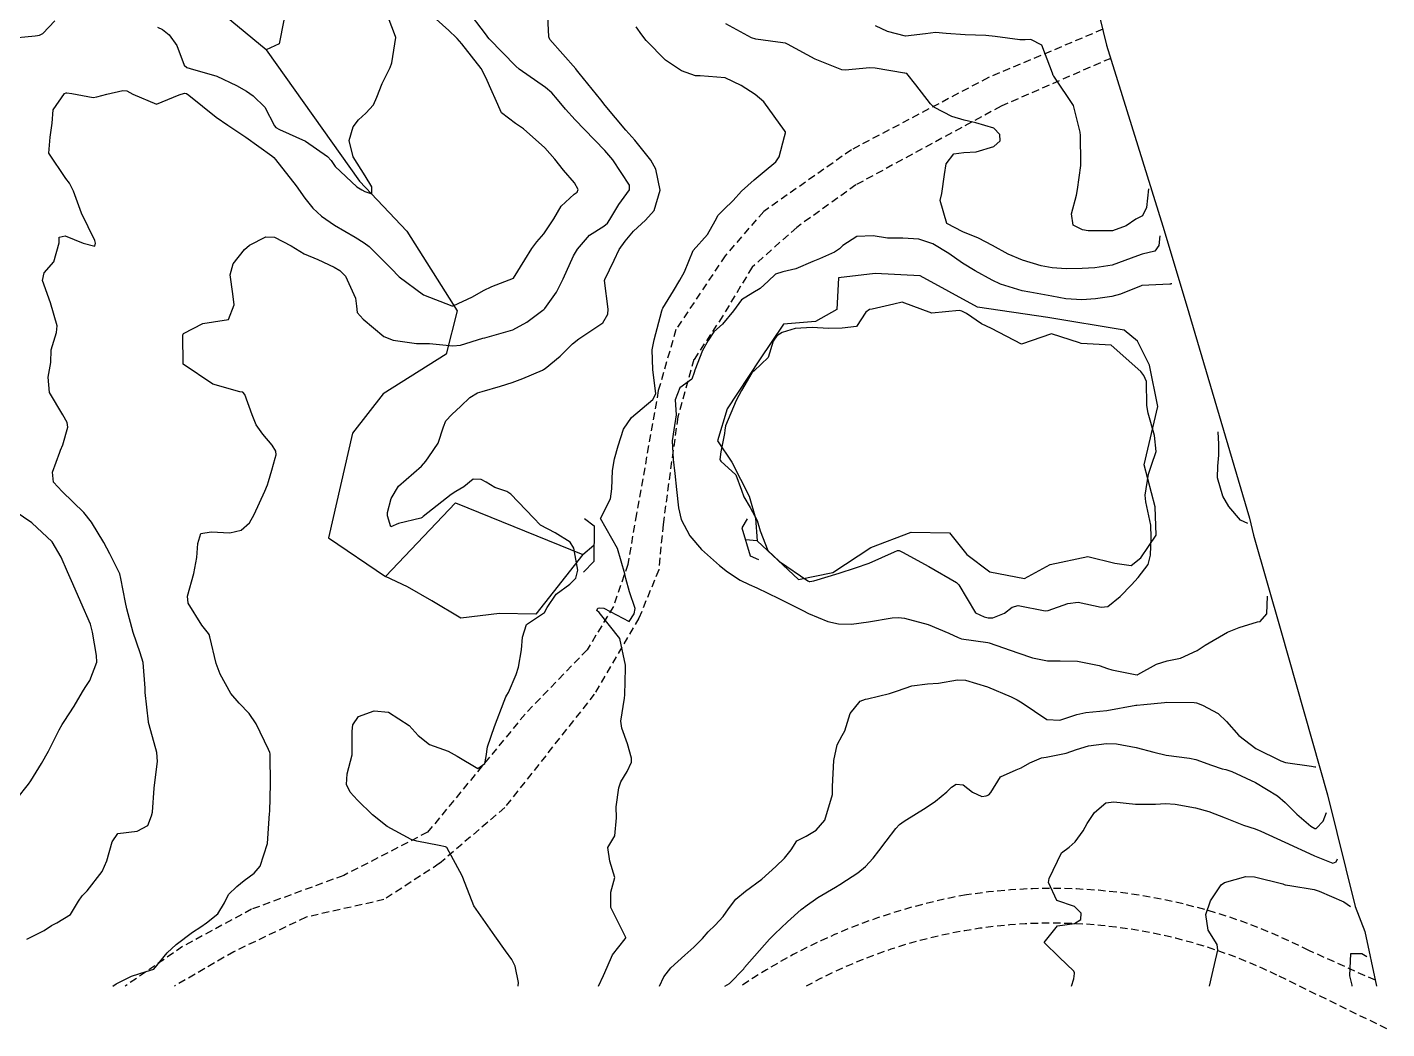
# Model space of a CAD drawing. Header units: metres. Extents: x 292545 to 299085, y 7450245 to 7463078.
# Drawn here: x 298993.9 to 299084.8, y 7450247.1 to 7450314.1 of the extents above; entities that cross this region are included whole.
import ezdxf

# ---------------------------------------------------------------- set-up
doc = ezdxf.new("R2010")
doc.units = ezdxf.units.M
doc.linetypes.add('DASHED', pattern=[0.75, 0.5, -0.25])
for name, color, linetype in [('Area', 45, 'Continuous'), ('Curvas de Nivel 1m', 11, 'Continuous'), ('Curvas de Nivel 5m', 15, 'Continuous'), ('Hidrografia', 140, 'Continuous'), ('Pontes e viadutos', 190, 'Continuous'), ('Vias Secundárias', 230, 'DASHED')]:
    doc.layers.add(name, color=color, linetype=linetype)

msp = doc.modelspace()

# ---------------------------------------------------------------- linework, layer by layer
at = {"layer": 'Area'}
msp.add_polyline3d([(299036.567, 7450419.268, 730.748), (299039.445, 7450407.695, 730.788), (299039.943, 7450406.211, 731.148), (299043.978, 7450391.027, 736.158), (299044.453, 7450389.761, 732.698), (299045.097, 7450387.576, 732.578), (299046.2, 7450384.68, 732.279), (299047.006, 7450382.479, 732.478), (299049.54, 7450373.198, 732.718), (299053.51, 7450358.777, 732.828), (299055.057, 7450354.117, 734.268), (299057.736, 7450344.031, 732.308), (299058.761, 7450341.007, 731.888), (299062.996, 7450325.532, 730.748), (299066.069, 7450312.888, 732.868), (299069.83, 7450300.792, 731.198), (299071.379, 7450295.603, 730.738), (299075.614, 7450281.262, 727.198), (299075.894, 7450280.124, 725.378), (299077.711, 7450273.735, 731.828), (299080.826, 7450262.752, 740.688), (299082.688, 7450255.283, 739.628), (299083.339, 7450253.619, 729.818), (299084.118, 7450249.95, 730)], dxfattribs=at)
at = {"layer": 'Curvas de Nivel 1m', "flags": 128}
for points, elevation in [([(298993.887, 7450253.107), (298995.055, 7450253.673), (298995.545, 7450254.018), (298995.901, 7450254.196), (298996.812, 7450254.748), (298997.339, 7450255.646), (298997.583, 7450255.986), (298997.93, 7450256.319), (298998.93, 7450257.625), (298999.235, 7450258.34), (298999.591, 7450259.616), (298999.979, 7450260.17), (299001.268, 7450260.31), (299001.984, 7450260.702), (299002.233, 7450261.346), (299002.286, 7450261.587), (299002.402, 7450263.193), (299002.44, 7450263.586), (299002.63, 7450264.988), (299002.593, 7450265.584), (299002.061, 7450267.431), (299002.028, 7450267.59), (299002.018, 7450267.636), (299001.8, 7450269.593), (299001.797, 7450269.892), (299001.66, 7450271.595), (299001.472, 7450272.244), (299000.991, 7450273.601), (299000.578, 7450275.185), (299000.489, 7450275.607), (299000.179, 7450277.217), (299000.104, 7450277.533), (299000.075, 7450277.612), (298999.438, 7450278.864), (298999.034, 7450279.628), (298998.223, 7450280.981), (298997.702, 7450281.645), (298996.247, 7450283.038), (298995.68, 7450283.666), (298995.602, 7450284.328), (298996.099, 7450285.662), (298996.151, 7450285.794), (298996.288, 7450286.155), (298996.624, 7450287.332), (298996.58, 7450287.657), (298996.308, 7450288.167), (298995.409, 7450289.669), (298995.326, 7450290.682), (298995.505, 7450291.668), (298995.52, 7450292.509), (298995.882, 7450293.665), (298995.923, 7450294.121), (298995.483, 7450295.669), (298994.944, 7450297.148), (298995.052, 7450297.674), (298995.691, 7450298.406), (298996.059, 7450299.664), (298996.064, 7450300.048), (298996.45, 7450300.131), (298997.667, 7450299.648), (298998.441, 7450299.44), (298998.476, 7450299.64), (298998.446, 7450299.826), (298997.541, 7450301.649), (298997.017, 7450303.126), (298996.753, 7450303.657), (298996.496, 7450303.979), (298995.369, 7450305.671), (298995.46, 7450306.739), (298995.58, 7450307.67), (298995.645, 7450308.576), (298996.42, 7450309.661), (298996.525, 7450309.699), (298996.564, 7450309.704), (298996.896, 7450309.655), (298998.324, 7450309.397), (298998.561, 7450309.441), (298999.244, 7450309.623), (299000.31, 7450309.869), (299000.566, 7450309.831), (299000.978, 7450309.606), (299002.557, 7450308.958), (299004.076, 7450309.567), (299004.441, 7450309.686), (299004.564, 7450309.651), (299004.731, 7450309.558), (299006.548, 7450308.087), (299007.322, 7450307.532), (299008.531, 7450306.743), (299010.268, 7450305.494), (299010.399, 7450305.379), (299010.51, 7450305.245), (299011.892, 7450303.476), (299012.485, 7450302.65), (299013, 7450301.984), (299013.582, 7450301.459), (299014.464, 7450300.862), (299015.831, 7450300.051), (299016.447, 7450299.679), (299016.777, 7450299.417), (299018.427, 7450297.774), (299018.603, 7450297.575), (299018.772, 7450297.395), (299020.405, 7450296.202), (299022.291, 7450295.455), (299022.395, 7450295.459), (299023.673, 7450296.068), (299024.41, 7450296.487), (299024.985, 7450296.751), (299026.423, 7450297.3), (299027.183, 7450298.545), (299027.657, 7450299.288), (299027.989, 7450299.745), (299028.453, 7450300.265), (299029.11, 7450301.27), (299029.606, 7450302.133), (299030.488, 7450302.931), (299030.668, 7450303.07), (299030.737, 7450303.248), (299030.497, 7450303.692), (299029.77, 7450304.526), (299029.192, 7450305.27), (299028.524, 7450306.031), (299027.097, 7450307.294), (299026.546, 7450307.646), (299025.61, 7450308.371), (299025.201, 7450309.32), (299025.007, 7450309.763), (299024.577, 7450310.723), (299024.262, 7450311.333), (299022.968, 7450312.986), (299022.656, 7450313.35), (299022.613, 7450313.395), (299022.105, 7450313.868), (299020.631, 7450315.196)], 722), ([(298999.651, 7450249.95), (298999.858, 7450250.102), (299000.878, 7450250.62), (299001.866, 7450250.932), (299002.372, 7450251.081), (299002.791, 7450251.581), (299003.263, 7450252.192), (299003.885, 7450252.739), (299004.974, 7450253.554), (299005.518, 7450253.926), (299005.903, 7450254.184), (299006.654, 7450254.79), (299007.101, 7450255.528), (299007.371, 7450256.083), (299007.934, 7450256.626), (299008.426, 7450257.027), (299009.085, 7450257.509), (299009.479, 7450257.975), (299009.973, 7450259.5), (299010.123, 7450261.498), (299010.132, 7450261.636), (299010.185, 7450263.497), (299010.164, 7450265.375), (299010.151, 7450265.498), (299010.126, 7450265.581), (299010.046, 7450265.772), (299009.216, 7450267.508), (299008.748, 7450268.188), (299008.076, 7450268.874), (299007.528, 7450269.526), (299006.812, 7450270.823), (299006.551, 7450271.536), (299006.131, 7450273.319), (299006.078, 7450273.486), (299006.045, 7450273.541), (299005.587, 7450274.103), (299004.678, 7450275.562), (299004.64, 7450276.036), (299005.057, 7450277.557), (299005.265, 7450278.625), (299005.312, 7450279.553), (299005.528, 7450280.235), (299006.215, 7450280.335), (299007.458, 7450280.284), (299008.217, 7450280.446), (299008.787, 7450280.949), (299009.099, 7450281.507), (299009.812, 7450283.06), (299009.98, 7450283.494), (299010.043, 7450283.706), (299010.268, 7450284.475), (299010.5, 7450285.268), (299010.551, 7450285.487), (299010.542, 7450285.744), (299010.289, 7450286.135), (299009.665, 7450286.867), (299009.221, 7450287.506), (299008.964, 7450288.164), (299008.459, 7450289.518), (299008.325, 7450289.681), (299008.133, 7450289.715), (299006.333, 7450290.224), (299004.353, 7450291.56), (299004.314, 7450293.503), (299004.335, 7450293.561), (299004.373, 7450293.609), (299005.657, 7450294.27), (299006.381, 7450294.381), (299007.364, 7450294.55), (299007.757, 7450295.526), (299007.663, 7450296.268), (299007.49, 7450297.529), (299007.689, 7450298.269), (299008.44, 7450299.236), (299008.785, 7450299.515), (299009.876, 7450300.074), (299010.451, 7450300.057), (299011.563, 7450299.479), (299012.438, 7450298.946), (299013.333, 7450298.562), (299014.429, 7450298.052), (299014.807, 7450297.825), (299015.204, 7450297.438), (299015.862, 7450295.967), (299015.928, 7450295.427), (299015.972, 7450295.009), (299016.384, 7450294.562), (299017.763, 7450293.406), (299018.371, 7450293.159), (299019.933, 7450292.941), (299020.369, 7450292.94), (299020.797, 7450292.937), (299022.367, 7450292.794), (299022.891, 7450292.822), (299024.372, 7450293.288), (299024.51, 7450293.328), (299026.378, 7450293.858), (299027.317, 7450294.357), (299028.392, 7450295.171), (299028.453, 7450295.219), (299028.52, 7450295.279), (299029.307, 7450296.373), (299029.738, 7450297.267), (299030.438, 7450298.797), (299030.696, 7450299.247), (299031.509, 7450300.183), (299032.459, 7450300.798), (299032.7, 7450300.988), (299032.857, 7450301.226), (299033.457, 7450302.241), (299034.18, 7450303.213), (299034.187, 7450303.523), (299033.055, 7450305.225), (299032.522, 7450305.842), (299031.159, 7450307.244), (299030.549, 7450307.894), (299029.905, 7450308.609), (299029.364, 7450309.268), (299028.992, 7450309.698), (299028.571, 7450310.066), (299026.806, 7450311.298), (299026.586, 7450311.482), (299024.805, 7450313.327), (299024.715, 7450313.43), (299024.615, 7450313.556), (299023.252, 7450315.344)], 723), ([(299002.618, 7450314.107), (299002.969, 7450313.938), (299003.413, 7450313.578), (299003.914, 7450312.878), (299004.405, 7450311.563), (299004.591, 7450311.409), (299004.814, 7450311.333), (299006.582, 7450310.826), (299007.913, 7450310.186), (299008.567, 7450309.807), (299009.02, 7450309.513), (299009.806, 7450308.752), (299010.45, 7450307.491), (299010.541, 7450307.38), (299010.784, 7450307.243), (299012.528, 7450306.466), (299014.001, 7450305.448), (299014.239, 7450305.173), (299014.506, 7450304.783), (299015.945, 7450303.425), (299016.285, 7450303.218), (299016.49, 7450303.103), (299016.958, 7450302.946), (299016.96, 7450303.415), (299016.5, 7450304.164), (299015.699, 7450305.428), (299015.448, 7450306.512), (299015.705, 7450307.428), (299016.071, 7450307.902), (299016.552, 7450308.354), (299017.065, 7450308.908), (299017.28, 7450309.413), (299017.651, 7450310.33), (299018.19, 7450311.404), (299018.289, 7450311.702), (299018.549, 7450313.401), (299018.534, 7450313.481), (299017.804, 7450315.408)], 721), ([(299026.724, 7450249.95), (299026.755, 7450250.19), (299026.543, 7450251.3), (299026.314, 7450251.74), (299025.883, 7450252.311), (299025.18, 7450253.317), (299023.919, 7450255.1), (299023.764, 7450255.332), (299023.653, 7450255.606), (299022.999, 7450257.339), (299021.962, 7450259.224), (299021.886, 7450259.275), (299021.459, 7450259.358), (299019.967, 7450259.641), (299019.587, 7450259.766), (299017.985, 7450260.622), (299017.003, 7450261.41), (299016.003, 7450262.403), (299015.516, 7450262.936), (299015.26, 7450263.431), (299015.299, 7450264.155), (299015.64, 7450265.426), (299015.643, 7450267.011), (299015.679, 7450267.426), (299016.069, 7450267.984), (299017.105, 7450268.378), (299018.072, 7450268.286), (299019.453, 7450267.386), (299020.056, 7450266.714), (299020.799, 7450266.117), (299022.046, 7450265.672), (299022.651, 7450265.344), (299024.031, 7450264.521), (299024.517, 7450264.843), (299024.588, 7450265.322), (299024.686, 7450265.957), (299025.147, 7450267.314), (299025.803, 7450269.027), (299025.906, 7450269.303), (299025.97, 7450269.416), (299026.087, 7450269.603), (299026.608, 7450270.793), (299026.748, 7450271.294), (299026.966, 7450272.45), (299027.029, 7450273.291), (299027.285, 7450274.149), (299028.155, 7450274.729), (299028.487, 7450274.948), (299028.667, 7450275.275), (299029.267, 7450276.174), (299030.179, 7450276.832), (299030.594, 7450277.254), (299030.716, 7450277.78), (299030.463, 7450279.256), (299030.209, 7450279.654), (299029.215, 7450280.273), (299028.226, 7450280.797), (299027.755, 7450281.285), (299026.249, 7450282.867), (299025.979, 7450283.033), (299025.183, 7450283.316), (299024.6, 7450283.669), (299024.258, 7450283.851), (299023.734, 7450283.859), (299023.112, 7450283.341), (299022.567, 7450283.03), (299022.248, 7450282.844), (299020.394, 7450281.378), (299020.309, 7450281.301), (299020.231, 7450281.255), (299018.73, 7450280.891), (299018.222, 7450280.682), (299018.001, 7450281.402), (299018.005, 7450281.633), (299018.245, 7450282.571), (299018.737, 7450283.393), (299020.267, 7450284.731), (299020.569, 7450285.067), (299020.772, 7450285.365), (299021.377, 7450286.269), (299021.754, 7450287.355), (299021.899, 7450287.762), (299022.311, 7450288.185), (299022.905, 7450288.757), (299023.503, 7450289.338), (299024.021, 7450289.64), (299024.329, 7450289.738), (299025.563, 7450290.083), (299026.338, 7450290.324), (299027.043, 7450290.592), (299028.351, 7450291.165), (299028.427, 7450291.204), (299028.548, 7450291.278), (299029.54, 7450292.089), (299030.369, 7450292.918), (299030.784, 7450293.254), (299032.384, 7450294.311), (299032.723, 7450294.894), (299032.743, 7450295.227), (299032.502, 7450297.149), (299032.517, 7450297.229), (299033.145, 7450298.513), (299033.491, 7450299.22), (299033.887, 7450299.777), (299034.455, 7450300.446), (299035.253, 7450301.198), (299035.835, 7450301.827), (299036.218, 7450303.184), (299035.928, 7450304.61), (299035.602, 7450305.194), (299034.533, 7450306.533), (299033.939, 7450307.216), (299032.559, 7450308.856), (299032.254, 7450309.233), (299030.803, 7450311.026), (299030.63, 7450311.25), (299030.584, 7450311.308), (299028.848, 7450313.276), (299028.786, 7450313.448), (299028.704, 7450315.279)], 724), ([(298992.609, 7450313.349), (298994.443, 7450313.515), (298994.611, 7450313.536), (298994.732, 7450313.559), (298994.961, 7450313.677), (298995.769, 7450314.521)], 721), ([(299069.623, 7450300.13), (299069.549, 7450299.505), (299069.286, 7450299.112), (299068.444, 7450298.906), (299068.142, 7450298.805), (299066.436, 7450298.178), (299065.272, 7450298.004), (299064.434, 7450297.966), (299063.364, 7450297.931), (299062.434, 7450297.996), (299061.693, 7450298.138), (299060.439, 7450298.506), (299059.496, 7450298.909), (299058.449, 7450299.5), (299057.509, 7450299.99), (299056.457, 7450300.405), (299055.385, 7450300.961), (299054.947, 7450302.504), (299055.052, 7450302.964), (299055.229, 7450304.24), (299055.337, 7450304.962), (299055.861, 7450305.619), (299056.524, 7450305.714), (299057.348, 7450305.764), (299058.525, 7450306.127), (299058.95, 7450306.494), (299058.94, 7450306.916), (299058.539, 7450307.345), (299057.318, 7450307.706), (299056.552, 7450307.878), (299055.716, 7450308.114), (299054.56, 7450308.727), (299054.296, 7450308.973), (299053.309, 7450310.249), (299052.704, 7450310.989), (299052.583, 7450311.018), (299052.553, 7450311.021), (299050.588, 7450311.363), (299050.241, 7450311.371), (299048.586, 7450311.227), (299048.376, 7450311.252), (299046.596, 7450311.961), (299044.735, 7450312.964), (299044.612, 7450313.018), (299044.097, 7450313.095), (299042.615, 7450313.295), (299042.342, 7450313.387), (299040.625, 7450314.316)], 726), ([(299068.873, 7450303.28), (299068.741, 7450302.028), (299068.473, 7450301.472), (299068.015, 7450301.261), (299067.375, 7450300.816), (299066.459, 7450300.476), (299064.831, 7450300.475), (299064.46, 7450300.545), (299063.828, 7450300.856), (299063.723, 7450301.608), (299064.054, 7450302.854), (299064.117, 7450303.234), (299064.341, 7450304.852), (299064.355, 7450305.011), (299064.313, 7450306.852), (299064.305, 7450307.084), (299063.856, 7450308.857), (299062.582, 7450310.761), (299062.533, 7450310.821), (299062.496, 7450310.871), (299062.445, 7450311.013), (299061.733, 7450312.883), (299061.002, 7450313.28), (299060.616, 7450313.258), (299060.275, 7450313.244), (299058.618, 7450313.471), (299058.001, 7450313.545), (299056.619, 7450313.583), (299055.347, 7450313.685), (299054.621, 7450313.741), (299053.952, 7450313.645), (299052.618, 7450313.492), (299051.421, 7450313.808), (299050.625, 7450314.18)], 727), ([(298993.225, 7450262.473), (298994.011, 7450263.473), (298994.164, 7450263.688), (298994.864, 7450264.844), (298995.345, 7450265.67), (298996.057, 7450267.101), (298996.253, 7450267.466), (298996.383, 7450267.657), (298997.047, 7450268.681), (298997.606, 7450269.645), (298997.798, 7450269.941), (298998.1, 7450270.397), (298998.573, 7450271.633), (298998.55, 7450272.066), (298998.28, 7450273.638), (298998.141, 7450274.168), (298997.505, 7450275.647), (298996.965, 7450276.862), (298996.609, 7450277.656), (298996.193, 7450278.649), (298995.575, 7450279.666), (298994.222, 7450280.951), (298993.104, 7450281.697)], 721), ([(299036.173, 7450249.95), (299036.472, 7450250.573), (299036.938, 7450251.174), (299037.882, 7450252.022), (299038.487, 7450252.554), (299039.05, 7450253.148), (299039.446, 7450253.598), (299039.906, 7450254.043), (299040.432, 7450254.618), (299040.789, 7450255.131), (299041.276, 7450255.78), (299041.935, 7450256.311), (299043.014, 7450257.104), (299043.952, 7450257.963), (299044.53, 7450258.511), (299044.985, 7450259.08), (299045.367, 7450259.681), (299045.977, 7450259.99), (299046.665, 7450260.378), (299047.234, 7450261.051), (299047.739, 7450262.772), (299047.756, 7450263.044), (299047.75, 7450263.311), (299047.824, 7450265.043), (299048.053, 7450266.09), (299048.383, 7450266.712), (299048.561, 7450267.035), (299048.925, 7450268.181), (299049.588, 7450269.025), (299049.952, 7450269.154), (299050.085, 7450269.182), (299051.566, 7450269.53), (299052.094, 7450269.717), (299053.045, 7450270.039), (299054.101, 7450270.177), (299054.837, 7450270.228), (299056.105, 7450270.441), (299056.627, 7450270.421), (299058.099, 7450269.971), (299059.693, 7450269.299), (299060.086, 7450269.113), (299060.424, 7450268.897), (299062.072, 7450267.793), (299062.944, 7450267.739), (299064.076, 7450268.121), (299064.669, 7450268.252), (299066.079, 7450268.4), (299068.025, 7450268.744), (299068.082, 7450268.752), (299068.567, 7450268.795), (299069.931, 7450268.935), (299070.085, 7450268.946), (299071.917, 7450268.93), (299072.085, 7450268.904), (299072.484, 7450268.754), (299073.523, 7450268.184), (299074.072, 7450267.651), (299074.896, 7450266.722), (299076.05, 7450265.853), (299077.707, 7450265.024), (299078.036, 7450264.92), (299079.762, 7450264.664), (299079.995, 7450264.623), (299080.032, 7450264.616), (299080.043, 7450264.63)], 726), ([(299040.549, 7450249.95), (299040.854, 7450250.134), (299041.823, 7450251.12), (299041.841, 7450251.152), (299041.874, 7450251.198), (299043.532, 7450253.095), (299043.717, 7450253.272), (299043.898, 7450253.444), (299044.728, 7450254.264), (299045.645, 7450255.073), (299045.804, 7450255.192), (299045.925, 7450255.281), (299046.76, 7450255.887), (299047.938, 7450256.578), (299048.233, 7450256.744), (299048.685, 7450257.033), (299049.439, 7450257.534), (299049.952, 7450257.958), (299050.467, 7450258.505), (299050.845, 7450259.011), (299051.324, 7450259.655), (299051.985, 7450260.5), (299052.224, 7450260.762), (299052.536, 7450260.992), (299054.002, 7450261.909), (299054.637, 7450262.333), (299055.386, 7450262.956), (299055.708, 7450263.261), (299056.018, 7450263.461), (299056.49, 7450263.415), (299057.104, 7450262.934), (299057.733, 7450262.647), (299058.01, 7450262.674), (299058.186, 7450262.744), (299058.328, 7450262.917), (299058.983, 7450263.951), (299060.028, 7450264.43), (299060.365, 7450264.562), (299060.946, 7450264.891), (299061.707, 7450265.215), (299062.039, 7450265.272), (299063.368, 7450265.535), (299064.047, 7450265.774), (299064.864, 7450266.028), (299066.053, 7450266.188), (299066.723, 7450266.153), (299068.05, 7450265.916), (299069.233, 7450265.604), (299070.042, 7450265.403), (299071.61, 7450265.194), (299072.038, 7450265.117), (299073.075, 7450264.744), (299073.797, 7450264.5), (299074.03, 7450264.442), (299074.449, 7450264.306), (299076.022, 7450263.578), (299077.481, 7450262.695), (299078.008, 7450262.242), (299078.785, 7450261.462), (299079.71, 7450260.664), (299079.99, 7450260.498), (299080.075, 7450260.491), (299080.547, 7450260.994), (299080.773, 7450261.56)], 727), ([(299063.727, 7450249.95), (299063.867, 7450250.442), (299063.932, 7450250.79), (299063.923, 7450250.849), (299063.874, 7450250.946), (299062.901, 7450251.883), (299061.893, 7450252.88), (299062.795, 7450253.982), (299063.912, 7450254.14), (299064.351, 7450254.411), (299064.362, 7450254.846), (299063.927, 7450255.277), (299062.739, 7450255.676), (299062.191, 7450256.876), (299062.233, 7450257.163), (299063.06, 7450258.864), (299063.568, 7450259.257), (299063.974, 7450259.6), (299064.492, 7450260.338), (299064.773, 7450260.842), (299065.265, 7450261.573), (299066.007, 7450262.206), (299066.553, 7450262.279), (299068.006, 7450262.12), (299069.335, 7450262.119), (299070.007, 7450262.163), (299070.659, 7450262.121), (299072.004, 7450261.892), (299072.901, 7450261.645), (299073.998, 7450261.208), (299075.212, 7450260.718), (299075.989, 7450260.467), (299076.371, 7450260.322), (299077.976, 7450259.589), (299079.929, 7450258.695), (299079.963, 7450258.677), (299081.191, 7450258.191), (299081.42, 7450258.272), (299081.503, 7450258.48)], 728), ([(299072.955, 7450249.95), (299073.134, 7450250.741), (299073.503, 7450252.35), (299073.453, 7450252.737), (299072.854, 7450253.697), (299072.693, 7450254.748), (299073.017, 7450255.653), (299073.721, 7450256.733), (299073.944, 7450256.884), (299075.374, 7450257.291), (299075.948, 7450257.257), (299077.846, 7450256.789), (299077.944, 7450256.754), (299077.993, 7450256.739), (299078.322, 7450256.684), (299079.939, 7450256.414), (299080.276, 7450256.318), (299081.927, 7450255.589), (299082.373, 7450255.29)], 729)]:
    msp.add_lwpolyline(points, dxfattribs=dict(at, elevation=elevation))
at = {"layer": 'Curvas de Nivel 1m', "elevation": 724, "flags": 128}
msp.add_lwpolyline([(299056.395, 7450295.102), (299056.21, 7450295.137), (299054.393, 7450294.97), (299052.403, 7450295.694), (299051.836, 7450295.564), (299050.396, 7450295.236), (299050.214, 7450295.204), (299049.966, 7450295.024), (299049.341, 7450294.073), (299048.382, 7450293.96), (299047.488, 7450293.943), (299046.382, 7450294), (299045.258, 7450293.953), (299044.379, 7450293.673), (299044.02, 7450293.451), (299043.788, 7450293.096), (299043.455, 7450292.006), (299042.507, 7450291.108), (299042.411, 7450291.05), (299042.351, 7450290.968), (299041.664, 7450289.789), (299041.31, 7450289.125), (299040.602, 7450287.432), (299040.545, 7450287.136), (299040.524, 7450286.912), (299040.281, 7450285.691), (299040.224, 7450285.19), (299040.23, 7450285.14), (299040.272, 7450285.065), (299041.294, 7450284.155), (299041.673, 7450283.119), (299041.816, 7450282.684), (299042.242, 7450281.978), (299042.721, 7450281.105), (299042.911, 7450280.415), (299043.426, 7450279.098), (299044.196, 7450278.349), (299046.099, 7450277.071), (299046.182, 7450277.029), (299046.232, 7450277.02), (299046.488, 7450277.065), (299048.188, 7450277.575), (299049.287, 7450277.934), (299050.195, 7450278.237), (299051.893, 7450278.995), (299052.095, 7450279.101), (299052.205, 7450279.098), (299052.436, 7450278.988), (299054.193, 7450278.024), (299056.028, 7450276.952), (299056.18, 7450276.788), (299057.303, 7450274.933), (299057.883, 7450274.657), (299058.15, 7450274.598), (299058.471, 7450274.595), (299059.234, 7450274.909), (299059.756, 7450275.306), (299060.161, 7450275.407), (299061.968, 7450275.069), (299062.156, 7450275.084), (299063.47, 7450275.554), (299064.165, 7450275.627), (299065.699, 7450275.296), (299066.161, 7450275.341), (299066.979, 7450276.01), (299067.732, 7450276.807), (299068.188, 7450277.298), (299068.835, 7450278.155), (299068.997, 7450278.792), (299069.053, 7450279.953), (299069.028, 7450280.792), (299068.7, 7450282.341), (299068.644, 7450282.796), (299068.859, 7450284.202), (299069.063, 7450284.792), (299069.37, 7450285.706), (299069.267, 7450286.79), (299068.838, 7450288.274), (299068.765, 7450288.796), (299068.742, 7450290.393), (299068.551, 7450290.798), (299068.347, 7450291.07), (299066.373, 7450292.83), (299064.374, 7450292.93), (299064.249, 7450292.976), (299062.38, 7450293.587), (299060.373, 7450292.9), (299058.383, 7450293.949), (299057.712, 7450294.256), (299056.712, 7450294.945)], close=True, dxfattribs=at)
at = {"layer": 'Curvas de Nivel 5m', "flags": 128}
for points, elevation in [([(299032.115, 7450249.95), (299032.43, 7450250.661), (299032.694, 7450251.222), (299033.045, 7450252.054), (299033.892, 7450253.123), (299033.926, 7450253.176), (299033.935, 7450253.21), (299033.894, 7450253.299), (299032.925, 7450255.22), (299032.922, 7450256.231), (299033.203, 7450257.217), (299032.866, 7450258.309), (299032.734, 7450259.222), (299033.193, 7450260), (299033.297, 7450261.217), (299033.279, 7450261.939), (299033.47, 7450263.215), (299033.607, 7450263.626), (299034.029, 7450264.31), (299034.302, 7450264.945), (299034.314, 7450265.207), (299034.052, 7450266.155), (299033.665, 7450267.214), (299033.604, 7450267.679), (299033.847, 7450269.212), (299033.869, 7450269.43), (299033.902, 7450271.212), (299033.908, 7450271.419), (299033.531, 7450273.216), (299032.15, 7450274.943), (299031.999, 7450275.08), (299032.071, 7450275.231), (299032.153, 7450275.268), (299032.453, 7450275.227), (299034.144, 7450274.351), (299034.495, 7450274.861), (299034.554, 7450275.206), (299034.17, 7450276.319), (299033.925, 7450277.213), (299033.867, 7450277.532), (299033.374, 7450279.218), (299032.233, 7450281.23), (299032.914, 7450282.555), (299033.003, 7450283.222), (299033.035, 7450284.453), (299033.174, 7450285.221), (299033.418, 7450286.086), (299033.765, 7450287.215), (299034.311, 7450287.999), (299035.747, 7450289.189), (299035.935, 7450289.579), (299035.742, 7450291.189), (299035.682, 7450292.506), (299035.821, 7450293.188), (299036.339, 7450295.128), (299036.35, 7450295.181), (299036.356, 7450295.218), (299036.395, 7450295.306), (299037.115, 7450296.471), (299037.55, 7450297.169), (299037.855, 7450297.739), (299038.443, 7450299.16), (299039.38, 7450300.224), (299039.893, 7450301.146), (299040.097, 7450301.515), (299040.475, 7450301.913), (299041.108, 7450302.507), (299041.669, 7450303.122), (299042.501, 7450303.897), (299043.173, 7450304.437), (299043.963, 7450305.095), (299044.179, 7450305.432), (299044.538, 7450306.774), (299044.599, 7450307.032), (299044.598, 7450307.089), (299044.583, 7450307.129), (299044.544, 7450307.183), (299043.153, 7450309.104), (299042.568, 7450309.602), (299041.645, 7450310.195), (299040.579, 7450310.706), (299038.903, 7450310.834), (299038.58, 7450310.842), (299037.663, 7450311.169), (299036.594, 7450311.888), (299035.299, 7450313.2), (299035, 7450313.587), (299034.622, 7450314.13)], 725), ([(299070.373, 7450296.97), (299070.373, 7450296.936), (299070.358, 7450296.913), (299070.305, 7450296.901), (299068.423, 7450296.813), (299068.37, 7450296.801), (299067.003, 7450296.232), (299066.412, 7450296.087), (299065.324, 7450295.926), (299064.408, 7450295.86), (299063.345, 7450295.925), (299062.411, 7450296.1), (299060.939, 7450296.368), (299060.416, 7450296.456), (299058.971, 7450296.915), (299058.425, 7450297.174), (299057.293, 7450297.799), (299056.437, 7450298.317), (299055.532, 7450298.959), (299054.449, 7450299.605), (299053.516, 7450299.916), (299052.453, 7450299.98), (299051.421, 7450299.974), (299050.454, 7450300.131), (299049.38, 7450300.105), (299048.447, 7450299.492), (299048.222, 7450299.265), (299047.886, 7450299.046), (299046.881, 7450298.613), (299046.437, 7450298.427), (299045.291, 7450297.937), (299044.429, 7450297.729), (299043.941, 7450297.582), (299043.443, 7450297.1), (299042.9, 7450296.62), (299042.411, 7450296.337), (299041.664, 7450295.861), (299041.129, 7450295.129), (299040.384, 7450294.232), (299039.809, 7450293.715), (299039.43, 7450293.149), (299039.05, 7450292.469), (299038.545, 7450291.158), (299038.508, 7450291.001), (299038.344, 7450290.563), (299037.539, 7450289.964), (299037.239, 7450289.171), (299037.307, 7450288.164), (299037.139, 7450287.172), (299037.03, 7450286.434), (299037.096, 7450285.172), (299037.198, 7450284.237), (299037.314, 7450283.169), (299037.453, 7450281.956), (299037.639, 7450281.166), (299038.217, 7450280.085), (299038.992, 7450279.152), (299040.192, 7450278.081), (299040.725, 7450277.668), (299041.563, 7450277.119), (299042.179, 7450276.819), (299042.678, 7450276.602), (299044.165, 7450275.894), (299045.771, 7450275.074), (299046.151, 7450274.877), (299047.439, 7450274.344), (299048.144, 7450274.189), (299049.011, 7450274.164), (299050.146, 7450274.313), (299051.745, 7450274.593), (299052.149, 7450274.623), (299052.565, 7450274.569), (299054.145, 7450274.141), (299055.52, 7450273.575), (299056.136, 7450273.266), (299056.375, 7450273.186), (299058.133, 7450272.934), (299058.209, 7450272.919), (299060.127, 7450272.259), (299061.109, 7450271.905), (299062.121, 7450271.707), (299062.97, 7450271.716), (299064.121, 7450271.693), (299065.56, 7450271.394), (299066.117, 7450271.2), (299066.407, 7450271.117), (299067.988, 7450270.802), (299068.113, 7450270.781), (299068.129, 7450270.783), (299068.165, 7450270.799), (299069.407, 7450271.5), (299070.122, 7450271.72), (299071.003, 7450271.892), (299072.129, 7450272.41), (299072.65, 7450272.752), (299074.142, 7450273.632), (299074.926, 7450273.941), (299076.149, 7450274.322), (299076.325, 7450274.355), (299076.777, 7450274.847), (299076.833, 7450276.04)], 725), ([(299075.503, 7450280.89), (299075.028, 7450281.132), (299074.243, 7450282.047), (299073.829, 7450282.736), (299073.484, 7450283.961), (299073.492, 7450284.742), (299073.563, 7450285.462), (299073.56, 7450286.204), (299073.533, 7450287.03)], 725), ([(299082.478, 7450249.95), (299082.478, 7450250.019), (299082.326, 7450250.635), (299082.39, 7450252.133), (299083.132, 7450252.141), (299083.453, 7450251.93)], 730)]:
    msp.add_lwpolyline(points, dxfattribs=dict(at, elevation=elevation))
at = {"layer": 'Hidrografia'}
for points in [[(299009.901, 7450312.592), (299003.388, 7450317.978), (299002.747, 7450321.977), (298998.85, 7450322.617), (298995.806, 7450324.163), (298992.763, 7450325.017), (298987.416, 7450328.676), (298987.683, 7450331.929), (298989.124, 7450335.235), (298990.138, 7450338.275), (298995.211, 7450340.514), (298997.56, 7450340.834), (299000.817, 7450340.301), (299004.288, 7450337.475), (299005.248, 7450334.009), (299008.134, 7450326.735), (299008.134, 7450322.202), (299009.203, 7450319.109), (299010.27, 7450316.657), (299011.071, 7450314.577), (299010.75, 7450312.977)], [(299067.231, 7450293.82), (299062.141, 7450294.689), (299057.437, 7450295.365), (299053.602, 7450297.456), (299050.606, 7450297.617), (299048.158, 7450297.327), (299048.029, 7450295.204), (299046.601, 7450294.421), (299044.474, 7450294.228), (299042.863, 7450291.847), (299040.705, 7450288.565), (299040.06, 7450286.428), (299041.027, 7450285.012), (299042.186, 7450282.728), (299042.606, 7450281.247), (299042.702, 7450279.735), (299045.473, 7450277.161), (299047.761, 7450277.611), (299050.306, 7450279.284), (299053.013, 7450280.314), (299055.558, 7450280.282), (299056.717, 7450278.834), (299058.264, 7450277.675), (299060.59, 7450277.22), (299062.298, 7450278.153), (299064.811, 7450278.7), (299066.615, 7450278.25), (299067.711, 7450278.089), (299068.355, 7450278.604), (299069.386, 7450280.116), (299069.322, 7450282.015), (299068.581, 7450284.829), (299069.483, 7450288.722), (299068.935, 7450291.49), (299068.129, 7450293.099)], [(299017.861, 7450277.354), (299022.542, 7450282.291), (299031.061, 7450278.825), (299027.906, 7450274.833), (299025.487, 7450274.885), (299022.91, 7450274.57), (299020.964, 7450275.726), (299019.334, 7450276.671)]]:
    msp.add_lwpolyline(points, close=True, dxfattribs=at)
for points in [[(299009.901, 7450312.592), (299016.134, 7450303.79), (299019.282, 7450300.459), (299022.656, 7450295.12), (299021.933, 7450292.232), (299017.715, 7450289.583), (299015.666, 7450286.935), (299014.066, 7450279.933), (299017.861, 7450277.354)], [(299031.061, 7450278.825), (299031.8, 7450279.453)], [(299042.702, 7450279.735), (299041.92, 7450279.813)]]:
    msp.add_lwpolyline(points, dxfattribs=at)
at = {"layer": 'Pontes e viadutos'}
for points in [[(299031.164, 7450281.231), (299031.813, 7450280.753), (299031.789, 7450278.354), (299031.113, 7450277.655)], [(299042.052, 7450281.205), (299041.677, 7450280.606), (299042.252, 7450278.732), (299042.802, 7450278.482)]]:
    msp.add_lwpolyline(points, dxfattribs=at)
at = {"layer": 'Vias Secundárias'}
for points, elevation in [([(299065.81, 7450313.954), (299058.163, 7450310.725), (299049.01, 7450305.894), (299043.146, 7450301.775), (299040.573, 7450298.812), (299037.282, 7450293.871), (299036.103, 7450289.802), (299035.457, 7450286.107), (299034.635, 7450281.538), (299034.062, 7450278.167), (299033.097, 7450275.347), (299031.345, 7450272.455), (299027.196, 7450268.154), (299020.683, 7450260.249), (299015.072, 7450257.358), (299008.916, 7450255.097), (299004.306, 7450252.598), (299000.459, 7450249.95)], 732.689), ([(299066.341, 7450312.013), (299059.02, 7450308.808), (299049.315, 7450303.551), (299045.355, 7450300.707), (299042.377, 7450298.048), (299040.416, 7450294.794), (299038.487, 7450291.871), (299037.4, 7450288.023), (299036.419, 7450280.839), (299036.139, 7450277.795), (299034.808, 7450274.577), (299031.826, 7450269.489), (299025.835, 7450261.899), (299021.464, 7450258.15), (299017.766, 7450255.743), (299012.555, 7450254.568), (299007.727, 7450252.26), (299003.761, 7450249.95)], 732.747)]:
    msp.add_lwpolyline(points, dxfattribs=dict(at, elevation=elevation))
for points, elevation in [([(299084.034, 7450250.344), (299079.595, 7450252.335, 0.158126), (299056.692, 7450256.058, 0.105498), (299041.615, 7450249.95, 20.514988)], 729.98), ([(299084.798, 7450247.1), (299077.455, 7450250.691, 0.243933), (299045.989, 7450249.95, 3.899392)], 730.171)]:
    msp.add_lwpolyline(points, format="xyb", dxfattribs=dict(at, elevation=elevation))

doc.saveas('drawing.dxf')
